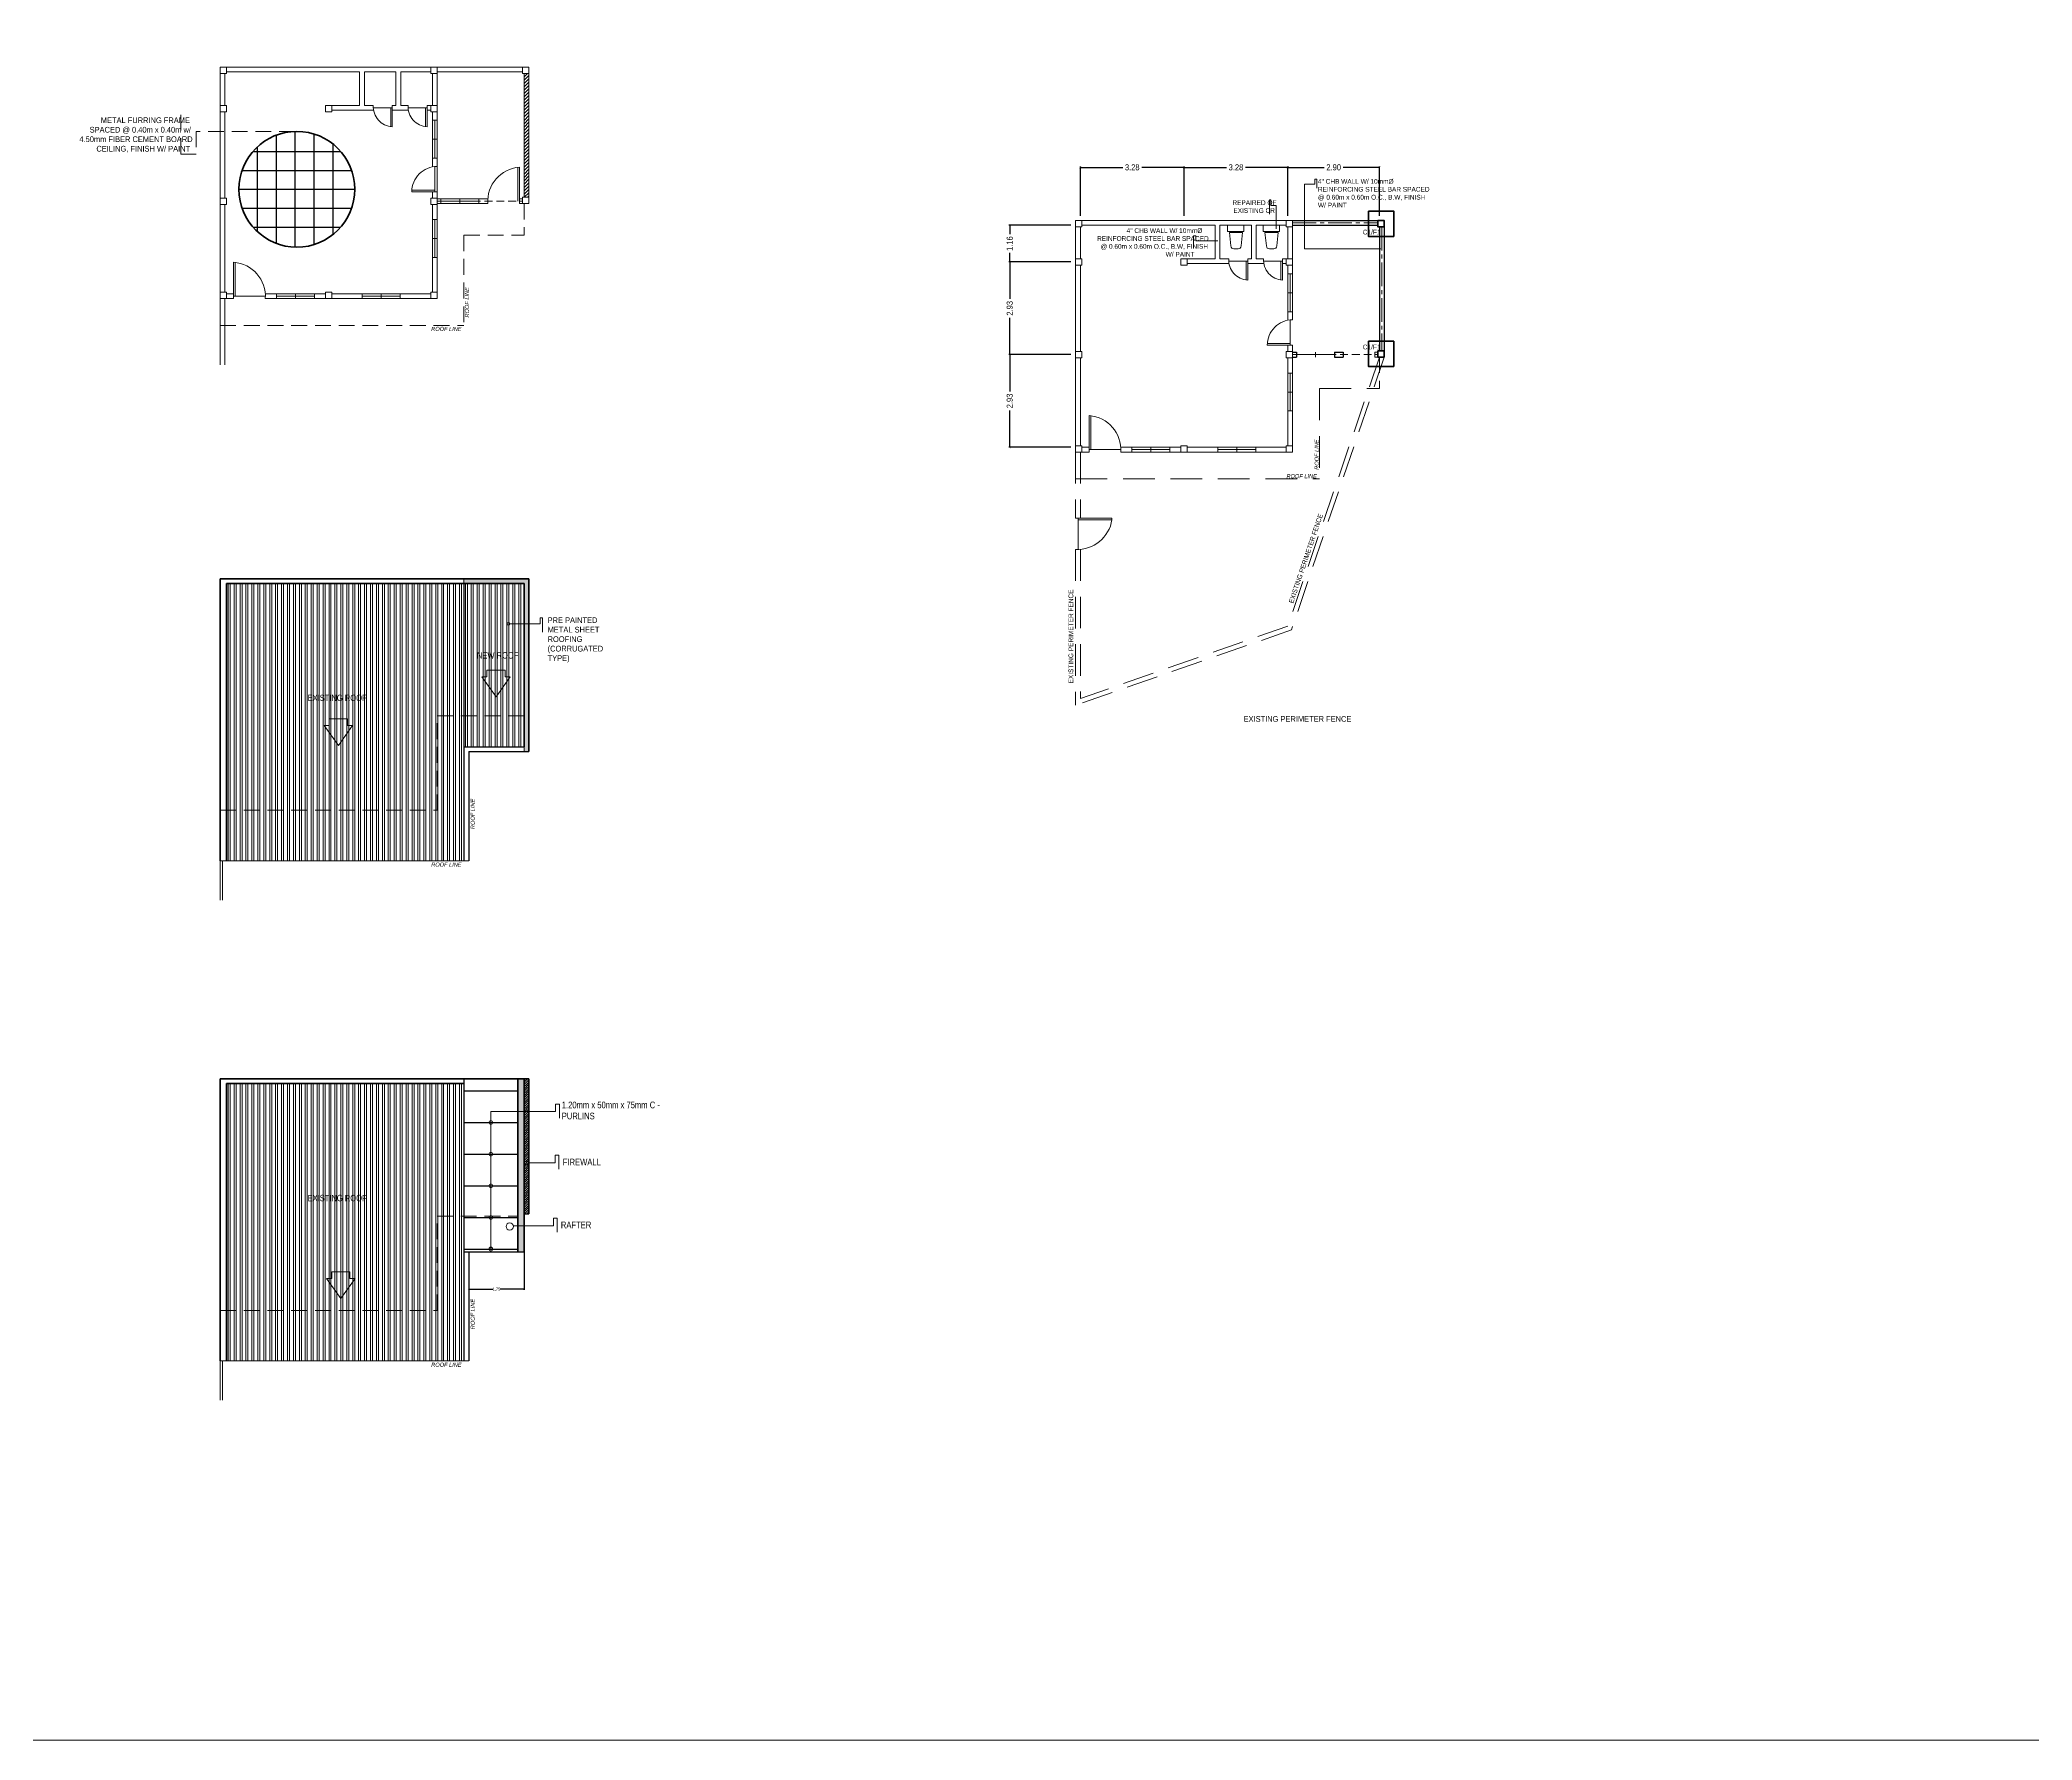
# Model space of a CAD drawing. Header units: metres. Extents: x -460 to 31334, y -1777 to 24987.
# Drawn here: x 171.8 to 234.8, y -603 to -549.2 of the extents above; entities that cross this region are included whole.
import ezdxf

# ---------------------------------------------------------------- set-up
doc = ezdxf.new("R2010")
doc.units = ezdxf.units.M
doc.header["$MEASUREMENT"] = 0
for name, pattern in [('CENTER2', [1.125, 0.75, -0.125, 0.125, -0.125]), ('DASHED', [0.75, 0.5, -0.25]), ('DASHED2', [0.375, 0.25, -0.125]), ('DASHEDX2', [1.5, 1, -0.5])]:
    doc.linetypes.add(name, pattern=pattern)
doc.layers.get('Defpoints').update_dxf_attribs({"color": 2})
doc.layers.add('01 FURNITURE', color=8, linetype='Continuous')
doc.layers.add('Arch_Door', color=1, linetype='Continuous', lineweight=18)
doc.styles.add('AN100', font='ARIALN.TTF', dxfattribs={"height": 0.25})
doc.styles.add('rs', font='ARIALN.TTF')
doc.dimstyles.new('dsdfddfdfef', dxfattribs={"dimtxt": 0.19, "dimasz": 0.06, "dimexe": 0.03, "dimexo": 0.3, "dimgap": 0.1, "dimtad": 0, "dimzin": 0, "dimdsep": 46, "dimtxsty": 'rs', "dimblk": 'ARCHTICK', "dimcen": 0.025, "dimclrd": 1, "dimclre": 1, "dimclrt": 3, "dimadec": 0, "dimazin": 0, "dimtfac": 1, "dimtofl": 0, "dimtmove": 0, "dimatfit": 3, "dimldrblk": 'ARCHTICK', "dimfxl": 0.1, "dimtolj": 1, "dimtzin": 0, "dimarcsym": 0})
doc.dimstyles.new('Ra_20', dxfattribs={"dimtxt": 0.09, "dimasz": 0.05, "dimexe": 0.025, "dimexo": 0.025, "dimgap": 0.025, "dimtad": 0, "dimzin": 0, "dimdsep": 46, "dimtxsty": 'rs', "dimblk": 'ARCHTICK', "dimcen": 0.025, "dimclrd": 1, "dimclre": 1, "dimclrt": 3, "dimadec": 0, "dimazin": 0, "dimtfac": 1, "dimtofl": 0, "dimtmove": 0, "dimatfit": 3, "dimldrblk": 'ARCHTICK', "dimfxl": 0.1, "dimtolj": 1, "dimtzin": 0, "dimarcsym": 0})

# ---------------------------------------------------------------- blocks, each defined once
blk = doc.blocks.new('_ArchTick')
at = {"color": 0, "linetype": 'ByBlock', "const_width": 0.15}
blk.add_lwpolyline([(-0.5, -0.5), (0.5, 0.5)], dxfattribs=at)
blk = doc.blocks.new('*D267')
at = {"layer": '01 FURNITURE', "color": 1, "lineweight": -2, "transparency": 16777216}
for p, q in [((185.356, -587.538), (185.356, -588.721)), ((187.106, -587.388), (187.106, -588.721)), ((185.356, -588.696), (186.113, -588.696)), ((187.106, -588.696), (186.348, -588.696))]:
    blk.add_line(p, q, dxfattribs=at)
at = {"layer": 'Defpoints', "color": 0, "lineweight": 9, "transparency": 16777216}
for p in [(185.356, -587.513), (187.106, -587.363), (187.106, -588.696)]:
    blk.add_point(p, dxfattribs=at)
at = {"layer": '01 FURNITURE', "color": 1, "lineweight": -2, "transparency": 16777216, "xscale": 0.05, "yscale": 0.05, "zscale": 0.05, "rotation": 180}
blk.add_blockref('_ArchTick', (185.356, -588.696), dxfattribs=at)
at = {"layer": '01 FURNITURE', "color": 1, "lineweight": -2, "transparency": 16777216, "xscale": 0.05, "yscale": 0.05, "zscale": 0.05}
blk.add_blockref('_ArchTick', (187.106, -588.696), dxfattribs=at)
at = {"layer": '01 FURNITURE', "color": 3, "lineweight": 9, "transparency": 16777216, "insert": (186.231, -588.696), "char_height": 0.09, "attachment_point": 5, "style": 'rs'}
blk.add_mtext('\\A1;1.75', dxfattribs=at)
blk = doc.blocks.new('*D282')
at = {"layer": '01 FURNITURE', "color": 1, "lineweight": -2, "transparency": 16777216}
for p, q in [((204.395, -555.054), (202.431, -555.054)), ((202.461, -555.054), (202.461, -555.339)), ((204.395, -556.214), (202.431, -556.214)), ((202.461, -556.214), (202.461, -555.929))]:
    blk.add_line(p, q, dxfattribs=at)
at = {"layer": 'Defpoints', "color": 0, "lineweight": 9, "transparency": 16777216}
for p in [(204.695, -555.054), (202.461, -556.214), (204.695, -556.214)]:
    blk.add_point(p, dxfattribs=at)
at = {"layer": '01 FURNITURE', "color": 1, "lineweight": -2, "transparency": 16777216, "xscale": 0.06, "yscale": 0.06, "zscale": 0.06}
for p, rotation in [((202.461, -555.054), 90), ((202.461, -556.214), 270)]:
    blk.add_blockref('_ArchTick', p, dxfattribs=dict(at, rotation=rotation))
at = {"layer": '01 FURNITURE', "color": 3, "lineweight": 18, "transparency": 16777216, "insert": (202.461, -555.634), "char_height": 0.19, "attachment_point": 5, "rotation": 90, "style": 'rs'}
blk.add_mtext('\\A1;1.16', dxfattribs=at)
blk = doc.blocks.new('*D283')
at = {"layer": '01 FURNITURE', "color": 1, "lineweight": -2, "transparency": 16777216}
for p, q in [((204.395, -556.214), (202.431, -556.214)), ((202.461, -556.214), (202.461, -557.375)), ((202.461, -559.144), (202.461, -557.982)), ((204.395, -559.144), (202.431, -559.144))]:
    blk.add_line(p, q, dxfattribs=at)
at = {"layer": 'Defpoints', "color": 0, "lineweight": 9, "transparency": 16777216}
for p in [(204.695, -556.214), (202.461, -559.144), (204.695, -559.144)]:
    blk.add_point(p, dxfattribs=at)
at = {"layer": '01 FURNITURE', "color": 1, "lineweight": -2, "transparency": 16777216, "xscale": 0.06, "yscale": 0.06, "zscale": 0.06}
for p, rotation in [((202.461, -556.214), 90), ((202.461, -559.144), 270)]:
    blk.add_blockref('_ArchTick', p, dxfattribs=dict(at, rotation=rotation))
at = {"layer": '01 FURNITURE', "color": 3, "lineweight": 18, "transparency": 16777216, "insert": (202.461, -557.679), "char_height": 0.19, "attachment_point": 5, "rotation": 90, "style": 'rs'}
blk.add_mtext('\\A1;2.93', dxfattribs=at)
blk = doc.blocks.new('*D284')
at = {"layer": '01 FURNITURE', "color": 1, "lineweight": -2, "transparency": 16777216}
for p, q in [((204.395, -559.144), (202.431, -559.144)), ((202.461, -559.144), (202.461, -560.305)), ((202.461, -562.074), (202.461, -560.912)), ((204.395, -562.074), (202.431, -562.074))]:
    blk.add_line(p, q, dxfattribs=at)
at = {"layer": 'Defpoints', "color": 0, "lineweight": 9, "transparency": 16777216}
for p in [(204.695, -559.144), (202.461, -562.074), (204.695, -562.074)]:
    blk.add_point(p, dxfattribs=at)
at = {"layer": '01 FURNITURE', "color": 1, "lineweight": -2, "transparency": 16777216, "xscale": 0.06, "yscale": 0.06, "zscale": 0.06}
for p, rotation in [((202.461, -559.144), 90), ((202.461, -562.074), 270)]:
    blk.add_blockref('_ArchTick', p, dxfattribs=dict(at, rotation=rotation))
at = {"layer": '01 FURNITURE', "color": 3, "lineweight": 18, "transparency": 16777216, "insert": (202.461, -560.609), "char_height": 0.19, "attachment_point": 5, "rotation": 90, "style": 'rs'}
blk.add_mtext('\\A1;2.93', dxfattribs=at)
blk = doc.blocks.new('*D285')
at = {"layer": '01 FURNITURE', "color": 1, "lineweight": -2, "transparency": 16777216}
for p, q in [((204.695, -554.754), (204.695, -553.191)), ((204.695, -553.221), (206.033, -553.221)), ((207.975, -553.221), (206.638, -553.221)), ((207.975, -554.754), (207.975, -553.191))]:
    blk.add_line(p, q, dxfattribs=at)
at = {"layer": 'Defpoints', "color": 0, "lineweight": 9, "transparency": 16777216}
for p in [(207.975, -553.221), (204.695, -555.054), (207.975, -555.054)]:
    blk.add_point(p, dxfattribs=at)
at = {"layer": '01 FURNITURE', "color": 1, "lineweight": -2, "transparency": 16777216, "xscale": 0.06, "yscale": 0.06, "zscale": 0.06, "rotation": 180}
blk.add_blockref('_ArchTick', (204.695, -553.221), dxfattribs=at)
at = {"layer": '01 FURNITURE', "color": 1, "lineweight": -2, "transparency": 16777216, "xscale": 0.06, "yscale": 0.06, "zscale": 0.06}
blk.add_blockref('_ArchTick', (207.975, -553.221), dxfattribs=at)
at = {"layer": '01 FURNITURE', "color": 3, "lineweight": 18, "transparency": 16777216, "insert": (206.335, -553.221), "char_height": 0.19, "attachment_point": 5, "style": 'rs'}
blk.add_mtext('\\A1;3.28', dxfattribs=at)
blk = doc.blocks.new('*D286')
at = {"layer": '01 FURNITURE', "color": 1, "lineweight": -2, "transparency": 16777216}
for p, q in [((207.975, -554.754), (207.975, -553.191)), ((207.975, -553.221), (209.313, -553.221)), ((211.255, -553.221), (209.918, -553.221)), ((211.255, -554.754), (211.255, -553.191))]:
    blk.add_line(p, q, dxfattribs=at)
at = {"layer": 'Defpoints', "color": 0, "lineweight": 9, "transparency": 16777216}
for p in [(207.975, -553.221), (207.975, -555.054), (211.255, -555.054)]:
    blk.add_point(p, dxfattribs=at)
at = {"layer": '01 FURNITURE', "color": 1, "lineweight": -2, "transparency": 16777216, "xscale": 0.06, "yscale": 0.06, "zscale": 0.06, "rotation": 180}
blk.add_blockref('_ArchTick', (207.975, -553.221), dxfattribs=at)
at = {"layer": '01 FURNITURE', "color": 1, "lineweight": -2, "transparency": 16777216, "xscale": 0.06, "yscale": 0.06, "zscale": 0.06}
blk.add_blockref('_ArchTick', (211.255, -553.221), dxfattribs=at)
at = {"layer": '01 FURNITURE', "color": 3, "lineweight": 18, "transparency": 16777216, "insert": (209.615, -553.221), "char_height": 0.19, "attachment_point": 5, "style": 'rs'}
blk.add_mtext('\\A1;3.28', dxfattribs=at)
blk = doc.blocks.new('*D287')
at = {"layer": '01 FURNITURE', "color": 1, "lineweight": -2, "transparency": 16777216}
for p, q in [((211.255, -554.754), (211.255, -553.191)), ((211.255, -553.221), (212.402, -553.221)), ((214.155, -553.221), (213.009, -553.221)), ((214.155, -554.754), (214.155, -553.191))]:
    blk.add_line(p, q, dxfattribs=at)
at = {"layer": 'Defpoints', "color": 0, "lineweight": 9, "transparency": 16777216}
for p in [(214.155, -553.221), (211.255, -555.054), (214.155, -555.054)]:
    blk.add_point(p, dxfattribs=at)
at = {"layer": '01 FURNITURE', "color": 1, "lineweight": -2, "transparency": 16777216, "xscale": 0.06, "yscale": 0.06, "zscale": 0.06, "rotation": 180}
blk.add_blockref('_ArchTick', (211.255, -553.221), dxfattribs=at)
at = {"layer": '01 FURNITURE', "color": 1, "lineweight": -2, "transparency": 16777216, "xscale": 0.06, "yscale": 0.06, "zscale": 0.06}
blk.add_blockref('_ArchTick', (214.155, -553.221), dxfattribs=at)
at = {"layer": '01 FURNITURE', "color": 3, "lineweight": 18, "transparency": 16777216, "insert": (212.705, -553.221), "char_height": 0.19, "attachment_point": 5, "style": 'rs'}
blk.add_mtext('\\A1;2.90', dxfattribs=at)

msp = doc.modelspace()

# ---------------------------------------------------------------- hatches: boundary and pattern name
at = {"layer": '01 FURNITURE', "lineweight": 15, "true_color": 0x000000, "transparency": 33554618}
h = msp.add_hatch(dxfattribs=at)
h.set_pattern_fill('ANSI31', color=18, scale=0.6)
h.set_pattern_definition([(45, (53.41404, 4.851754), (-0.053033009, 0.053033009), [])])
h.paths.add_polyline_path([(187.25555, -550.25196), (187.10555, -550.25196), (187.10555, -554.16696), (187.25555, -554.16696)])
at = {"layer": '01 FURNITURE', "lineweight": 9, "transparency": 33554618}
h = msp.add_hatch(color=1, dxfattribs=at)
h.dxf.hatch_style = 1
h.paths.add_polyline_path([(187.25555, -566.2308), (185.20555, -566.2308), (185.20555, -566.3808), (187.10555, -566.3808), (187.10555, -567.66093), (187.25555, -567.66093)])
h.paths.add_polyline_path([(187.25555, -567.66093), (187.10555, -567.66093), (187.10555, -571.5458), (187.10555, -571.6958), (187.25555, -571.6958)])
at = {"layer": '01 FURNITURE', "lineweight": 9, "true_color": 0x000000, "transparency": 33554618}
h = msp.add_hatch(dxfattribs=at)
h.set_pattern_fill('ANSI32', color=18, scale=0.5, angle=45)
h.paths.add_polyline_path([(184.35555, -570.5708), (185.20555, -570.5708), (185.20555, -566.3808), (177.69555, -566.3808), (177.69555, -573.5508), (184.35555, -573.5508)])
h.paths.add_polyline_path([(184.35555, -573.5508), (177.69555, -573.5508), (177.69555, -575.1508), (185.20555, -575.1508), (185.20555, -570.5708), (184.35555, -570.5708)])
at = {"layer": '01 FURNITURE', "lineweight": 18, "transparency": 33554618}
h = msp.add_hatch(dxfattribs=at)
h.set_pattern_fill('ANSI32', color=1, scale=0.5, angle=45)
h.paths.add_polyline_path([(187.10555, -566.3808), (185.20555, -566.3808), (185.20555, -570.5708), (187.10555, -570.5708)])
h.paths.add_polyline_path([(187.10555, -570.5708), (185.20555, -570.5708), (185.20555, -571.5458), (187.10555, -571.5458)])
at = {"layer": '01 FURNITURE', "lineweight": 9, "transparency": 33554618}
h = msp.add_hatch(color=1, dxfattribs=at)
h.dxf.hatch_style = 1
h.paths.add_polyline_path([(187.10555, -582.04792), (186.90555, -582.04792), (186.90555, -587.51292), (187.10555, -587.51292)])
at = {"layer": '01 FURNITURE', "lineweight": 18, "transparency": 33554618}
h = msp.add_hatch(dxfattribs=at)
h.set_pattern_fill('ANSI31', color=1, scale=0.4)
h.paths.add_polyline_path([(187.25555, -582.04792), (187.10555, -582.04792), (187.10555, -586.31292), (187.25555, -586.31292)])
at = {"layer": '01 FURNITURE', "lineweight": 15, "true_color": 0x000000, "transparency": 33554618}
h = msp.add_hatch(dxfattribs=at)
h.set_pattern_fill('ANSI32', color=18, scale=0.5, angle=45)
h.set_pattern_definition([(90, (0, -15.81712), (-0.1875, 0), []), (90, (0.0625, -15.75462), (-0.1875, 0), [])])
h.paths.add_polyline_path([(184.35555, -586.38792), (185.20555, -586.38792), (185.20555, -582.19792), (177.69555, -582.19792), (177.69555, -589.36792), (184.35555, -589.36792)])
h.paths.add_polyline_path([(184.35555, -589.36792), (177.69555, -589.36792), (177.69555, -590.96792), (185.20555, -590.96792), (185.20555, -586.38792), (184.35555, -586.38792)])

# ---------------------------------------------------------------- linework, layer by layer
at = {"lineweight": 13}
for points in [[(209.3453, -555.05371), (209.86503, -555.05371), (209.86503, -555.24888), (209.3453, -555.24888)], [(210.4703, -555.05371), (210.99003, -555.05371), (210.99003, -555.24888), (210.4703, -555.24888)]]:
    msp.add_lwpolyline(points, close=True, dxfattribs=at)
for points in [[(209.40713, -555.28036), (209.8246, -555.28036), (209.77808, -555.7067, -0.41421356), (209.68504, -555.79974), (209.54669, -555.79974, -0.41421356), (209.45365, -555.7067)], [(210.53213, -555.28036), (210.9496, -555.28036), (210.90308, -555.7067, -0.41421356), (210.81004, -555.79974), (210.67169, -555.79974, -0.41421356), (210.57865, -555.7067)]]:
    msp.add_lwpolyline(points, format="xyb", close=True, dxfattribs=at)
at = {"layer": '01 FURNITURE', "color": 18, "lineweight": 15, "true_color": 0x000000}
for p, q in [((177.49555, -550.05196), (177.49555, -557.37196)), ((177.49555, -550.05196), (184.35555, -550.05196)), ((177.64555, -550.25196), (177.64555, -551.26196)), ((177.69555, -550.20196), (181.90555, -550.20196)), ((181.90555, -550.20196), (181.90555, -551.26196)), ((182.05555, -550.20196), (182.05555, -551.26196)), ((182.05555, -550.20196), (183.05555, -550.20196)), ((183.05555, -550.20196), (183.05555, -551.26196)), ((183.20555, -550.20196), (183.20555, -551.26196)), ((183.20555, -550.20196), (184.15555, -550.20196)), ((184.20555, -550.25196), (184.20555, -551.26196)), ((184.35555, -550.05196), (187.25555, -550.05196)), ((184.35555, -550.20196), (187.05555, -550.20196)), ((184.35555, -550.25196), (184.35555, -557.37196)), ((187.10555, -550.25196), (187.10555, -554.16696)), ((187.25555, -550.05196), (187.25555, -554.36696)), ((177.64555, -551.46196), (177.64555, -554.19196)), ((181.02555, -551.26196), (181.90555, -551.26196)), ((181.02555, -551.41196), (182.34672, -551.41196)), ((182.05555, -551.26196), (182.33873, -551.26196)), ((182.33826, -551.33696), (182.93873, -551.33696)), ((182.88873, -551.33696), (182.88873, -551.93236)), ((182.93873, -551.26196), (183.05555, -551.26196)), ((182.93873, -551.26196), (182.93873, -551.93696)), ((182.93873, -551.41196), (183.44672, -551.41196)), ((183.20555, -551.26196), (183.43873, -551.26196)), ((183.43826, -551.33696), (184.03873, -551.33696)), ((183.98873, -551.33696), (183.98873, -551.93236)), ((184.03873, -551.26196), (184.15555, -551.26196)), ((184.03873, -551.26196), (184.03873, -551.93696)), ((184.03873, -551.41196), (184.15555, -551.41196)), ((184.20555, -551.46196), (184.20555, -553.20595)), ((184.20555, -551.73396), (184.35555, -551.73396)), ((184.28055, -551.73396), (184.28055, -552.93396)), ((184.20555, -552.33396), (184.35555, -552.33396)), ((184.20555, -552.93396), (184.35555, -552.93396)), ((184.28055, -553.19538), (184.28055, -553.99196)), ((186.90757, -553.21696), (186.90757, -554.29196)), ((186.95757, -553.21696), (186.95757, -554.36696)), ((184.35555, -553.99196), (183.55555, -553.99196)), ((184.28055, -553.94196), (183.55704, -553.94196)), ((184.20555, -553.99196), (184.20555, -554.19196)), ((184.35555, -554.21696), (185.95854, -554.21696)), ((184.47703, -554.21696), (184.47703, -554.36696)), ((184.47703, -554.29196), (185.67703, -554.29196)), ((185.07703, -554.21696), (185.07703, -554.36696)), ((185.67703, -554.21696), (185.67703, -554.36696)), ((186.95757, -554.21696), (187.05555, -554.21696)), ((177.64555, -554.39196), (177.64555, -557.17196)), ((184.20555, -554.39196), (184.20555, -557.17196)), ((184.20555, -554.87426), (184.35555, -554.87426)), ((184.28055, -554.87426), (184.28055, -556.07426)), ((184.35555, -554.36696), (185.95757, -554.36696)), ((186.95757, -554.36696), (187.25555, -554.36696)), ((184.20555, -555.47426), (184.35555, -555.47426)), ((177.9228, -556.22196), (177.9228, -557.37196)), ((177.9728, -556.22196), (177.9728, -557.29696)), ((184.20555, -556.07426), (184.35555, -556.07426)), ((177.49555, -557.37196), (177.9228, -557.37196)), ((177.69555, -557.22196), (177.9228, -557.22196)), ((177.9228, -557.29696), (178.92491, -557.29696)), ((178.9228, -557.22196), (180.82555, -557.22196)), ((178.9228, -557.37196), (184.35555, -557.37196)), ((179.27417, -557.22196), (179.27417, -557.37196)), ((179.27417, -557.29696), (180.47417, -557.29696)), ((179.87417, -557.22196), (179.87417, -557.37196)), ((180.47417, -557.22196), (180.47417, -557.37196)), ((181.02555, -557.22196), (184.15555, -557.22196)), ((181.99055, -557.22196), (181.99055, -557.37196)), ((181.99055, -557.29696), (183.19055, -557.29696)), ((182.59055, -557.22196), (182.59055, -557.37196)), ((183.19055, -557.22196), (183.19055, -557.37196))]:
    msp.add_line(p, q, dxfattribs=at)
at = {"layer": '01 FURNITURE', "color": 1, "lineweight": 30}
for p, q in [((179.26218, -552.20689), (179.26218, -555.62438)), ((179.86218, -552.08547), (179.86218, -555.7458)), ((180.46218, -552.16658), (180.46218, -555.66469)), ((178.5372, -552.71563), (181.30332, -552.71563)), ((178.66218, -552.58519), (178.66218, -555.24608)), ((181.06218, -552.48424), (181.06218, -555.34703)), ((178.19027, -553.31563), (181.65025, -553.31563)), ((178.08918, -553.91563), (181.75134, -553.91563)), ((178.19027, -554.51563), (181.65025, -554.51563)), ((178.5372, -555.11563), (181.30332, -555.11563))]:
    msp.add_line(p, q, dxfattribs=at)
at = {"layer": '01 FURNITURE', "color": 18, "linetype": 'DASHED2', "lineweight": 15, "true_color": 0x000000}
msp.add_line((184.35555, -554.29196), (187.05555, -554.29196), dxfattribs=at)
at = {"layer": '01 FURNITURE', "color": 18, "linetype": 'DASHED', "lineweight": 15, "true_color": 0x000000}
for p, q in [((187.10555, -554.36696), (187.10555, -555.36696)), ((185.20555, -555.36696), (185.20555, -558.22196)), ((185.20555, -555.36696), (187.10555, -555.36696)), ((177.49555, -558.22196), (185.20555, -558.22196))]:
    msp.add_line(p, q, dxfattribs=at)
at = {"layer": '01 FURNITURE', "color": 143, "lineweight": 18, "true_color": 0x7aafdf}
for p, q in [((204.54516, -554.90371), (204.54516, -562.22371)), ((204.54516, -554.90371), (211.40516, -554.90371)), ((211.40516, -554.90371), (211.40516, -558.04371)), ((204.69516, -555.10371), (204.69516, -556.11371)), ((204.74516, -555.05371), (208.95516, -555.05371)), ((208.95516, -555.05371), (208.95516, -556.11371)), ((209.10516, -555.05371), (209.10516, -556.11371)), ((209.10516, -555.05371), (210.10516, -555.05371)), ((210.10516, -555.05371), (210.10516, -556.11371)), ((210.25516, -555.05371), (210.25516, -556.11371)), ((210.25516, -555.05371), (211.20516, -555.05371)), ((211.25516, -555.10371), (211.25516, -556.11371)), ((208.07516, -556.11371), (208.95516, -556.11371)), ((209.10516, -556.11371), (209.38835, -556.11371)), ((209.98835, -556.11371), (210.10516, -556.11371)), ((210.25516, -556.11371), (210.48835, -556.11371)), ((211.08835, -556.11371), (211.20516, -556.11371)), ((204.69516, -556.31371), (204.69516, -559.04371)), ((208.07516, -556.26371), (209.39634, -556.26371)), ((209.98835, -556.26371), (210.49634, -556.26371)), ((211.08835, -556.26371), (211.20516, -556.26371)), ((211.25516, -556.31371), (211.25516, -558.05771)), ((204.69516, -559.24371), (204.69516, -562.02371)), ((211.25516, -558.84371), (211.25516, -559.04371)), ((211.25516, -559.24371), (211.25516, -562.02371)), ((211.40516, -558.84371), (211.40516, -562.22371)), ((214.00719, -559.06871), (214.10516, -559.06871)), ((214.00719, -559.06871), (214.00719, -559.21871)), ((214.00719, -559.21871), (214.30516, -559.21871)), ((204.54516, -562.22371), (204.97242, -562.22371)), ((204.74516, -562.07371), (204.97242, -562.07371)), ((205.97242, -562.07371), (207.87516, -562.07371)), ((205.97242, -562.22371), (211.40516, -562.22371)), ((208.07516, -562.07371), (211.20516, -562.07371))]:
    msp.add_line(p, q, dxfattribs=at)
at = {"layer": '01 FURNITURE', "color": 143, "lineweight": 30, "true_color": 0x7aafdf}
for p, q in [((211.40516, -554.90371), (214.30516, -554.90371)), ((214.30516, -554.90371), (214.30516, -559.21871)), ((211.40516, -555.05371), (214.10516, -555.05371)), ((214.15516, -555.10371), (214.15516, -559.01871)), ((211.40516, -559.06871), (211.52665, -559.06871)), ((211.40516, -559.21871), (211.52665, -559.21871)), ((211.52665, -559.06871), (211.52665, -559.21871)), ((212.72665, -559.06871), (212.72665, -559.21871)), ((212.72665, -559.06871), (213.00816, -559.06871)), ((212.72665, -559.21871), (213.00719, -559.21871)), ((213.00719, -559.06871), (213.00719, -559.21871))]:
    msp.add_line(p, q, dxfattribs=at)
at = {"layer": '01 FURNITURE', "color": 250, "linetype": 'CENTER2', "lineweight": 18}
for p, q in [((211.40516, -554.97871), (214.10516, -554.97871)), ((214.23016, -555.10371), (214.23016, -559.01871))]:
    msp.add_line(p, q, dxfattribs=at)
at = {"layer": '01 FURNITURE', "color": 250, "lineweight": 18}
for p, q in [((209.38787, -556.18871), (209.98835, -556.18871)), ((210.48787, -556.18871), (211.08835, -556.18871)), ((211.33016, -558.04714), (211.33016, -558.84371)), ((204.97242, -562.14871), (205.97453, -562.14871)), ((204.62016, -564.3147), (204.62016, -565.3147))]:
    msp.add_line(p, q, dxfattribs=at)
at = {"layer": '01 FURNITURE', "color": 1, "lineweight": 13}
for p, q in [((209.93835, -556.18871), (209.93835, -556.78412)), ((209.98835, -556.11371), (209.98835, -556.78871)), ((211.03835, -556.18871), (211.03835, -556.78412)), ((211.08835, -556.11371), (211.08835, -556.78871)), ((211.40516, -558.84371), (210.60516, -558.84371)), ((211.33016, -558.79371), (210.60666, -558.79371))]:
    msp.add_line(p, q, dxfattribs=at)
at = {"layer": '01 FURNITURE', "color": 250, "lineweight": 9}
for p, q in [((211.78194, -555.79901), (214.19479, -555.79901)), ((185.20555, -566.3808), (185.20555, -566.2308)), ((187.10555, -571.5458), (187.10555, -571.6958)), ((185.35555, -575.1508), (177.49555, -575.1508)), ((185.35555, -590.96792), (177.49555, -590.96792))]:
    msp.add_line(p, q, dxfattribs=at)
at = {"layer": '01 FURNITURE', "color": 1, "lineweight": 18}
for p, q in [((211.25516, -556.58571), (211.40516, -556.58571)), ((211.33016, -556.58571), (211.33016, -557.78571)), ((211.25516, -557.18571), (211.40516, -557.18571)), ((211.25516, -557.78571), (211.40516, -557.78571)), ((211.52665, -559.14371), (212.72665, -559.14371)), ((212.12665, -559.06871), (212.12665, -559.21871)), ((211.25516, -559.72602), (211.40516, -559.72602)), ((211.33016, -559.72602), (211.33016, -560.92602)), ((211.25516, -560.32602), (211.40516, -560.32602)), ((204.97242, -561.07371), (204.97242, -562.22371)), ((205.02242, -561.07371), (205.02242, -562.14871)), ((211.25516, -560.92602), (211.40516, -560.92602)), ((206.32379, -562.07371), (206.32379, -562.22371)), ((206.32379, -562.14871), (207.52379, -562.14871)), ((206.92379, -562.07371), (206.92379, -562.22371)), ((207.52379, -562.07371), (207.52379, -562.22371)), ((209.04016, -562.07371), (209.04016, -562.22371)), ((209.04016, -562.14871), (210.24016, -562.14871)), ((209.64016, -562.07371), (209.64016, -562.22371)), ((210.24016, -562.07371), (210.24016, -562.22371)), ((205.69516, -564.3147), (204.54516, -564.3147)), ((205.69516, -564.3647), (204.62016, -564.3647)), ((205.69516, -564.3147), (205.69516, -564.3647))]:
    msp.add_line(p, q, dxfattribs=at)
at = {"layer": '01 FURNITURE', "color": 18, "linetype": 'Continuous', "lineweight": 15, "true_color": 0x000000}
for p, q in [((177.49555, -557.37196), (177.49555, -559.46294)), ((177.64555, -557.37196), (177.64555, -559.46294))]:
    msp.add_line(p, q, dxfattribs=at)
at = {"layer": '01 FURNITURE', "color": 250, "linetype": 'DASHED2', "lineweight": 18}
msp.add_line((211.40516, -559.14371), (214.10516, -559.14371), dxfattribs=at)
at = {"layer": '01 FURNITURE', "color": 250, "linetype": 'DASHED', "lineweight": 18}
msp.add_line((214.15516, -559.21871), (214.15516, -560.21871), dxfattribs=at)
at = {"layer": '01 FURNITURE', "color": 250, "linetype": 'DASHEDX2', "lineweight": 15}
for p, q in [((212.25516, -560.21871), (212.25516, -563.07371)), ((212.25516, -560.21871), (214.15516, -560.21871)), ((204.54516, -562.22371), (204.54516, -564.3147)), ((204.69516, -562.22371), (204.69516, -564.3147)), ((204.54516, -563.07371), (212.25516, -563.07371)), ((204.54516, -565.30236), (204.54516, -570.23018)), ((204.69516, -565.29893), (204.69516, -570.019))]:
    msp.add_line(p, q, dxfattribs=at)
at = {"layer": '01 FURNITURE', "color": 1, "lineweight": 40}
for p, q in [((177.49555, -566.2308), (177.49555, -575.1508)), ((177.49555, -566.2308), (184.35555, -566.2308)), ((184.35555, -566.2308), (187.25555, -566.2308)), ((187.25555, -566.2308), (187.25555, -571.6958)), ((177.69555, -566.3808), (187.10555, -566.3808)), ((177.69555, -566.3808), (177.69555, -575.1508)), ((187.10555, -566.3808), (187.10555, -571.5458)), ((177.49555, -582.04792), (177.49555, -590.96792)), ((177.49555, -582.04792), (184.35555, -582.04792)), ((184.35555, -582.04792), (187.25555, -582.04792)), ((186.90555, -582.04792), (186.90555, -587.51292)), ((187.10555, -582.04792), (187.10555, -587.51292)), ((187.25555, -582.04792), (187.25555, -586.31292)), ((177.69555, -582.19792), (185.20555, -582.19792)), ((177.69555, -582.19792), (177.69555, -590.96792))]:
    msp.add_line(p, q, dxfattribs=at)
at = {"layer": '01 FURNITURE', "color": 18, "linetype": 'Continuous', "lineweight": 30, "true_color": 0x000000}
for p, q in [((185.20555, -566.3808), (185.20555, -575.1508)), ((185.20555, -571.5458), (187.10555, -571.5458)), ((185.35555, -571.6958), (185.35555, -575.1508)), ((185.35555, -571.6958), (187.25555, -571.6958)), ((185.20555, -582.04792), (185.20555, -590.96792)), ((187.10555, -586.31292), (187.25555, -586.31292)), ((185.20555, -587.51292), (187.10555, -587.51292)), ((185.35555, -587.51292), (185.35555, -590.96792))]:
    msp.add_line(p, q, dxfattribs=at)
at = {"layer": '01 FURNITURE', "color": 18, "linetype": 'Continuous', "lineweight": 18, "true_color": 0x000000}
for p, q in [((177.49555, -575.1508), (177.49555, -576.39179)), ((177.57055, -575.1508), (177.57055, -576.39179)), ((177.49555, -590.96792), (177.49555, -592.20891)), ((177.57055, -590.96792), (177.57055, -592.20891))]:
    msp.add_line(p, q, dxfattribs=at)
at = {"layer": '01 FURNITURE', "color": 3, "lineweight": 30}
for p, q in [((185.20555, -582.42902), (186.90555, -582.42902)), ((185.20555, -583.42902), (186.90555, -583.42902)), ((185.20555, -584.42902), (186.90555, -584.42902)), ((185.20555, -585.42902), (186.90555, -585.42902)), ((185.20555, -586.42902), (186.90555, -586.42902)), ((185.20555, -587.42902), (186.90555, -587.42902))]:
    msp.add_line(p, q, dxfattribs=at)
at = {"layer": '01 FURNITURE', "color": 3, "lineweight": 5}
msp.add_lwpolyline([(118.91558, -527.83706), (366.22777, -527.83706), (366.22777, -602.96018), (118.91558, -602.96018)], close=True, dxfattribs=at)
at = {"layer": '01 FURNITURE', "color": 18, "lineweight": 15, "true_color": 0x000000}
for points in [[(177.49555, -550.05196), (177.69555, -550.05196), (177.69555, -550.25196), (177.49555, -550.25196)], [(184.15555, -550.05196), (184.35555, -550.05196), (184.35555, -550.25196), (184.15555, -550.25196)], [(187.05555, -550.05196), (187.25555, -550.05196), (187.25555, -550.25196), (187.05555, -550.25196)], [(177.49555, -551.26196), (177.69555, -551.26196), (177.69555, -551.46196), (177.49555, -551.46196)], [(180.82555, -551.26196), (181.02555, -551.26196), (181.02555, -551.46196), (180.82555, -551.46196)], [(184.15555, -551.26196), (184.35555, -551.26196), (184.35555, -551.46196), (184.15555, -551.46196)], [(177.49555, -554.19196), (177.69555, -554.19196), (177.69555, -554.39196), (177.49555, -554.39196)], [(184.15555, -554.19196), (184.35555, -554.19196), (184.35555, -554.39196), (184.15555, -554.39196)], [(187.05555, -554.16696), (187.25555, -554.16696), (187.25555, -554.36696), (187.05555, -554.36696)], [(177.49555, -557.17196), (177.69555, -557.17196), (177.69555, -557.37196), (177.49555, -557.37196)], [(180.82555, -557.17196), (181.02555, -557.17196), (181.02555, -557.37196), (180.82555, -557.37196)], [(184.15555, -557.17196), (184.35555, -557.17196), (184.35555, -557.37196), (184.15555, -557.37196)]]:
    msp.add_lwpolyline(points, close=True, dxfattribs=at)
at = {"layer": '01 FURNITURE', "color": 250, "linetype": 'DASHED', "lineweight": 9}
msp.add_lwpolyline([(179.86218, -552.08547), (176.73932, -552.08547), (176.73932, -552.8018), (176.25039, -552.8018), (176.25039, -551.55663)], dxfattribs=at)
at = {"layer": '01 FURNITURE', "color": 250, "lineweight": 9}
for points in [[(211.78194, -555.79901), (211.78194, -553.74947), (212.10547, -553.74947), (212.10547, -553.5961), (212.16962, -553.5961), (212.16962, -553.87681)], [(210.8911, -555.16164), (210.8911, -554.43267), (210.71793, -554.43267), (210.71793, -554.24735), (210.67909, -554.24735), (210.67909, -554.70175)], [(209.04104, -555.54738), (208.34202, -555.54738), (208.34202, -555.38354), (208.26829, -555.38354), (208.26829, -555.78027)], [(186.61352, -567.66093), (187.61813, -567.66093), (187.61813, -567.46759), (187.68694, -567.46759), (187.68694, -567.91723)], [(186.05555, -587.42902), (186.05555, -583.07761), (188.10176, -583.07761), (188.10176, -582.84231), (188.22215, -582.84231), (188.22215, -583.287)], [(187.24395, -584.70576), (188.09181, -584.70576), (188.09181, -584.45534), (188.20658, -584.45534), (188.20658, -584.89845)], [(186.76612, -586.69984), (188.03903, -586.69984), (188.03903, -586.44942), (188.15379, -586.44942), (188.15379, -586.89253)]]:
    msp.add_lwpolyline(points, dxfattribs=at)
at = {"layer": '01 FURNITURE', "color": 3, "lineweight": 18}
for points in [[(204.54516, -554.90371), (204.74516, -554.90371), (204.74516, -555.10371), (204.54516, -555.10371)], [(211.20516, -554.90371), (211.40516, -554.90371), (211.40516, -555.10371), (211.20516, -555.10371)], [(204.54516, -556.11371), (204.74516, -556.11371), (204.74516, -556.31371), (204.54516, -556.31371)], [(207.87516, -556.11371), (208.07516, -556.11371), (208.07516, -556.31371), (207.87516, -556.31371)], [(211.20516, -556.11371), (211.40516, -556.11371), (211.40516, -556.31371), (211.20516, -556.31371)], [(204.54516, -559.04371), (204.74516, -559.04371), (204.74516, -559.24371), (204.54516, -559.24371)], [(211.20516, -559.04371), (211.40516, -559.04371), (211.40516, -559.24371), (211.20516, -559.24371)], [(204.54516, -562.02371), (204.74516, -562.02371), (204.74516, -562.22371), (204.54516, -562.22371)], [(207.87516, -562.02371), (208.07516, -562.02371), (208.07516, -562.22371), (207.87516, -562.22371)], [(211.20516, -562.02371), (211.40516, -562.02371), (211.40516, -562.22371), (211.20516, -562.22371)]]:
    msp.add_lwpolyline(points, close=True, dxfattribs=at)
at = {"layer": '01 FURNITURE', "color": 4, "lineweight": 40}
for points in [[(213.80516, -554.60371), (214.60516, -554.60371), (214.60516, -555.40371), (213.80516, -555.40371)], [(213.80516, -558.71871), (214.60516, -558.71871), (214.60516, -559.51871), (213.80516, -559.51871)]]:
    msp.add_lwpolyline(points, close=True, dxfattribs=at)
at = {"layer": '01 FURNITURE', "color": 3, "lineweight": 40}
for points in [[(214.10516, -554.90371), (214.30516, -554.90371), (214.30516, -555.10371), (214.10516, -555.10371)], [(214.10516, -559.01871), (214.30516, -559.01871), (214.30516, -559.21871), (214.10516, -559.21871)]]:
    msp.add_lwpolyline(points, close=True, dxfattribs=at)
at = {"layer": '01 FURNITURE', "color": 250, "linetype": 'DASHEDX2', "lineweight": 15}
for points in [[(214.30516, -559.21871), (211.36827, -567.85027), (204.54516, -570.23018)], [(214.15516, -559.21871), (211.24971, -567.73276), (204.69516, -570.019)]]:
    msp.add_lwpolyline(points, dxfattribs=at)
at = {"layer": '01 FURNITURE', "color": 1, "lineweight": 15}
for points in [[(185.93099, -569.12636), (186.505, -569.12636), (186.505, -569.33121), (186.669, -569.33121), (186.21799, -569.97035), (185.76698, -569.33121), (185.93099, -569.33121), (185.93099, -569.12636)], [(180.94557, -570.66243), (181.51957, -570.66243), (181.51957, -570.86729), (181.68358, -570.86729), (181.23257, -571.50643), (180.78156, -570.86729), (180.94557, -570.86729), (180.94557, -570.66243)], [(181.02456, -588.1541), (181.59857, -588.1541), (181.59857, -588.35895), (181.76258, -588.35895), (181.31157, -588.99809), (180.86056, -588.35895), (181.02456, -588.35895), (181.02456, -588.1541)]]:
    msp.add_lwpolyline(points, dxfattribs=at)
at = {"layer": '01 FURNITURE', "color": 18, "linetype": 'DASHED', "lineweight": 18, "true_color": 0x000000}
for points in [[(177.49555, -573.5508), (184.35555, -573.5508), (184.35555, -570.5708), (187.10555, -570.5708)], [(177.49555, -589.36792), (184.35555, -589.36792), (184.35555, -586.38792), (186.90555, -586.38792)]]:
    msp.add_lwpolyline(points, dxfattribs=at)
at = {"layer": '01 FURNITURE', "color": 3, "lineweight": 40}
msp.add_circle((179.92026, -553.91563), 1.83108, dxfattribs=at)
at = {"layer": '01 FURNITURE', "color": 250, "lineweight": 9}
msp.add_circle((186.61352, -567.66093), 0.04329, dxfattribs=at)
at = {"layer": '01 FURNITURE', "color": 250, "lineweight": 13}
for centre, radius in [((186.05555, -583.42902), 0.06018), ((186.05555, -584.42902), 0.06018), ((187.18378, -584.70576), 0.06018), ((186.05555, -585.42902), 0.06018), ((186.05555, -586.42902), 0.06018), ((186.65187, -586.71742), 0.1156), ((186.05555, -587.42902), 0.06018)]:
    msp.add_circle(centre, radius, dxfattribs=at)
at = {"layer": '01 FURNITURE', "color": 18, "lineweight": 15, "true_color": 0x000000}
for centre, radius, start, end in [((182.97174, -551.30345), 0.63437, 176.2501741, 267.0169045), ((184.07174, -551.30345), 0.63437, 176.2501741, 267.0169045), ((184.35443, -553.99084), 0.79888, 89.9197592, 180.0802408), ((187.04059, -554.29893), 1.08515, 94.3874495, 183.5943767), ((177.83979, -557.30393), 1.08515, 356.4056233, 85.6125505)]:
    msp.add_arc(centre, radius, start, end, dxfattribs=at)
at = {"layer": '01 FURNITURE', "color": 1, "lineweight": 13}
for centre, radius, start, end in [((210.02136, -556.1552), 0.63437, 176.2501741, 267.0169045), ((211.12136, -556.1552), 0.63437, 176.2501741, 267.0169045), ((211.40405, -558.84259), 0.79888, 89.9197592, 180.0802408)]:
    msp.add_arc(centre, radius, start, end, dxfattribs=at)
at = {"layer": '01 FURNITURE', "color": 1, "lineweight": 18}
for centre, radius, start, end in [((204.8894, -562.15568), 1.08515, 356.4056233, 85.6125505), ((204.59473, -564.18911), 1.11435, 267.4506508, 350.9342438)]:
    msp.add_arc(centre, radius, start, end, dxfattribs=at)

# ---------------------------------------------------------------- texts
at = {"layer": 'Arch_Door', "color": 5, "linetype": 'Continuous', "attachment_point": 1, "style": 'AN100'}
for s, insert, char_height, width in [('\\pi0.79142;{\\C256;\\c0;METAL FURRING FRAME \\P\\pi0.4378;SPACED @ 0.40m x 0.40m w/   \\P\\pi0.11378;4.50mm FIBER CEMENT BOARD \\P\\pi0.65218;CEILING, FINISH W/ PAINT   }', (172.93091, -551.64167), 0.18, 3.2278048), ('{\\C256;\\c0;4" CHB WALL W/ 10mmØ REINFORCING STEEL BAR SPACED @ 0.60m x 0.60m O.C., B.W, FINISH W/ PAINT }', (212.20627, -553.5903), 0.15, 3.0368888), ('\\pi0.0498;{\\C256;\\c0;REPAIRED OF \\P\\pi0.0808;EXISTING CR }', (209.45201, -554.26265), 0.15, 1.2435284), ('\\pi1.05435;{\\C256;\\c0;4" CHB WALL W/ 10mmØ \\P\\pi0.11843;REINFORCING STEEL BAR SPACED \\P\\pi0.23037;@ 0.60m x 0.60m O.C., B.W, FINISH \\P\\pi2.2876;W/ PAINT }', (205.10416, -555.14583), 0.15, 3.0457861), ('\\pi0.04491;{\\C256;\\c0;C1/F1}', (213.58111, -555.19303), 0.15, 0.5177165), ('\\pi0.04491;{\\C256;\\c0;C1/F1}', (213.58111, -558.82749), 0.15, 0.5177165), ('PRE PAINTED METAL SHEET ROOFING (CORRUGATED TYPE)', (187.84972, -567.45104), 0.18, 1.8376214), ('\\pi0.99746;{\\C256;\\c0;NEW ROOF }', (184.61645, -568.5538), 0.2, 3.2278048), ('\\pi0.73048;{\\C256;\\c0;EXISTING ROOF }', (179.52955, -569.8991), 0.2, 3.2278048), ('{\\C256;\\c0;EXISTING PERIMETER FENCE }', (209.85591, -570.57481), 0.18, 3.2438088), ('1.20mm x 50mm x 75mm C - PURLINS ', (188.29743, -582.76643), 0.21, 3.3588503), ('FIREWALL ', (188.33076, -584.57151), 0.21, 3.3588503), ('\\pi0.73048;{\\C256;\\c0;EXISTING ROOF }', (179.52955, -585.71622), 0.2, 3.2278048), ('RAFTER ', (188.2688, -586.56109), 0.21, 3.3588503)]:
    msp.add_mtext(s, dxfattribs=dict(at, insert=insert, char_height=char_height, width=width))
at = {"layer": 'Arch_Door', "color": 18, "linetype": 'Continuous', "lineweight": 15, "true_color": 0x000000, "insert": (185.23381, -557.9694), "char_height": 0.13, "width": 0.9010191, "attachment_point": 1, "rotation": 90, "style": 'AN100'}
msp.add_mtext('{\\fArial Narrow|b0|i1|c0|p34;\\C256;\\c0;ROOF LINE }', dxfattribs=at)
at = {"layer": 'Arch_Door', "color": 18, "linetype": 'Continuous', "lineweight": 15, "true_color": 0x000000, "insert": (184.16982, -558.26519), "char_height": 0.13, "width": 0.9010191, "attachment_point": 1, "style": 'AN100'}
msp.add_mtext('{\\fArial Narrow|b0|i1|c0|p34;\\C256;\\c0;ROOF LINE }', dxfattribs=at)
at = {"layer": 'Arch_Door', "color": 5, "linetype": 'Continuous', "lineweight": 18, "attachment_point": 1, "style": 'AN100'}
for s, insert, char_height, width, rotation in [('{\\fArial Narrow|b0|i1|c0|p34;\\C256;\\c0;ROOF LINE }', (212.10304, -562.7851), 0.13, 0.9010191, 90), ('{\\C256;\\c0;EXISTING PERIMETER FENCE }', (211.27947, -566.97431), 0.15, 3.2438088, 71.3829486), ('{\\C256;\\c0;EXISTING PERIMETER FENCE }', (204.32032, -569.54047), 0.15, 3.2438088, 90)]:
    msp.add_mtext(s, dxfattribs=dict(at, insert=insert, char_height=char_height, width=width, rotation=rotation))
at = {"layer": 'Arch_Door', "color": 5, "linetype": 'Continuous', "lineweight": 18, "insert": (211.21222, -562.92226), "char_height": 0.13, "width": 0.9010191, "attachment_point": 1, "style": 'AN100'}
msp.add_mtext('{\\fArial Narrow|b0|i1|c0|p34;\\C256;\\c0;ROOF LINE }', dxfattribs=at)
at = {"layer": 'Arch_Door', "color": 18, "linetype": 'Continuous', "lineweight": 18, "true_color": 0x000000, "char_height": 0.13, "width": 0.9010191, "attachment_point": 1, "rotation": 90, "style": 'AN100'}
for insert in [(185.41808, -574.14824), (185.41808, -589.96536)]:
    msp.add_mtext('{\\fArial Narrow|b0|i1|c0|p34;\\C256;\\c0;ROOF LINE }', dxfattribs=dict(at, insert=insert))
at = {"layer": 'Arch_Door', "color": 18, "linetype": 'Continuous', "lineweight": 18, "true_color": 0x000000, "char_height": 0.13, "width": 0.9010191, "attachment_point": 1, "style": 'AN100'}
for insert in [(184.16982, -575.20703), (184.16982, -591.02415)]:
    msp.add_mtext('{\\fArial Narrow|b0|i1|c0|p34;\\C256;\\c0;ROOF LINE }', dxfattribs=dict(at, insert=insert))

# ---------------------------------------------------------------- dimensions: what is measured, and where the dimension line sits
at = {"layer": '01 FURNITURE', "color": 250, "lineweight": 18}
for base, p1, p2, picture, middle in [((207.97516, -553.22127), (204.69516, -555.05371), (207.97516, -555.05371), '*D285', (206.33516, -553.22127)), ((207.97516, -553.22127), (211.25516, -555.05371), (207.97516, -555.05371), '*D286', (209.61516, -553.22127)), ((214.15516, -553.22127), (211.25516, -555.05371), (214.15516, -555.05371), '*D287', (212.70516, -553.22127))]:
    dim = msp.add_linear_dim(base=base, p1=p1, p2=p2, dimstyle='dsdfddfdfef', dxfattribs=at)
    dim.commit()
    dim.dimension.update_dxf_attribs({"geometry": picture, "text_midpoint": middle})
for base, p1, p2, picture, middle in [((202.46064, -556.21371), (204.69516, -555.05371), (204.69516, -556.21371), '*D282', (202.46064, -555.63371)), ((202.46064, -559.14371), (204.69516, -556.21371), (204.69516, -559.14371), '*D283', (202.46064, -557.67871)), ((202.46064, -562.07371), (204.69516, -559.14371), (204.69516, -562.07371), '*D284', (202.46064, -560.60871))]:
    dim = msp.add_linear_dim(base=base, p1=p1, p2=p2, angle=90, dimstyle='dsdfddfdfef', dxfattribs=at)
    dim.commit()
    dim.dimension.update_dxf_attribs({"geometry": picture, "text_midpoint": middle})
at = {"layer": '01 FURNITURE', "color": 250, "lineweight": 9}
dim = msp.add_linear_dim(base=(187.10555, -588.6957), p1=(185.35555, -587.51292), p2=(187.10555, -587.36292), dimstyle='Ra_20', dxfattribs=at)
dim.commit()
dim.dimension.update_dxf_attribs({"geometry": '*D267', "text_midpoint": (186.23055, -588.6957)})

doc.saveas('drawing.dxf')
